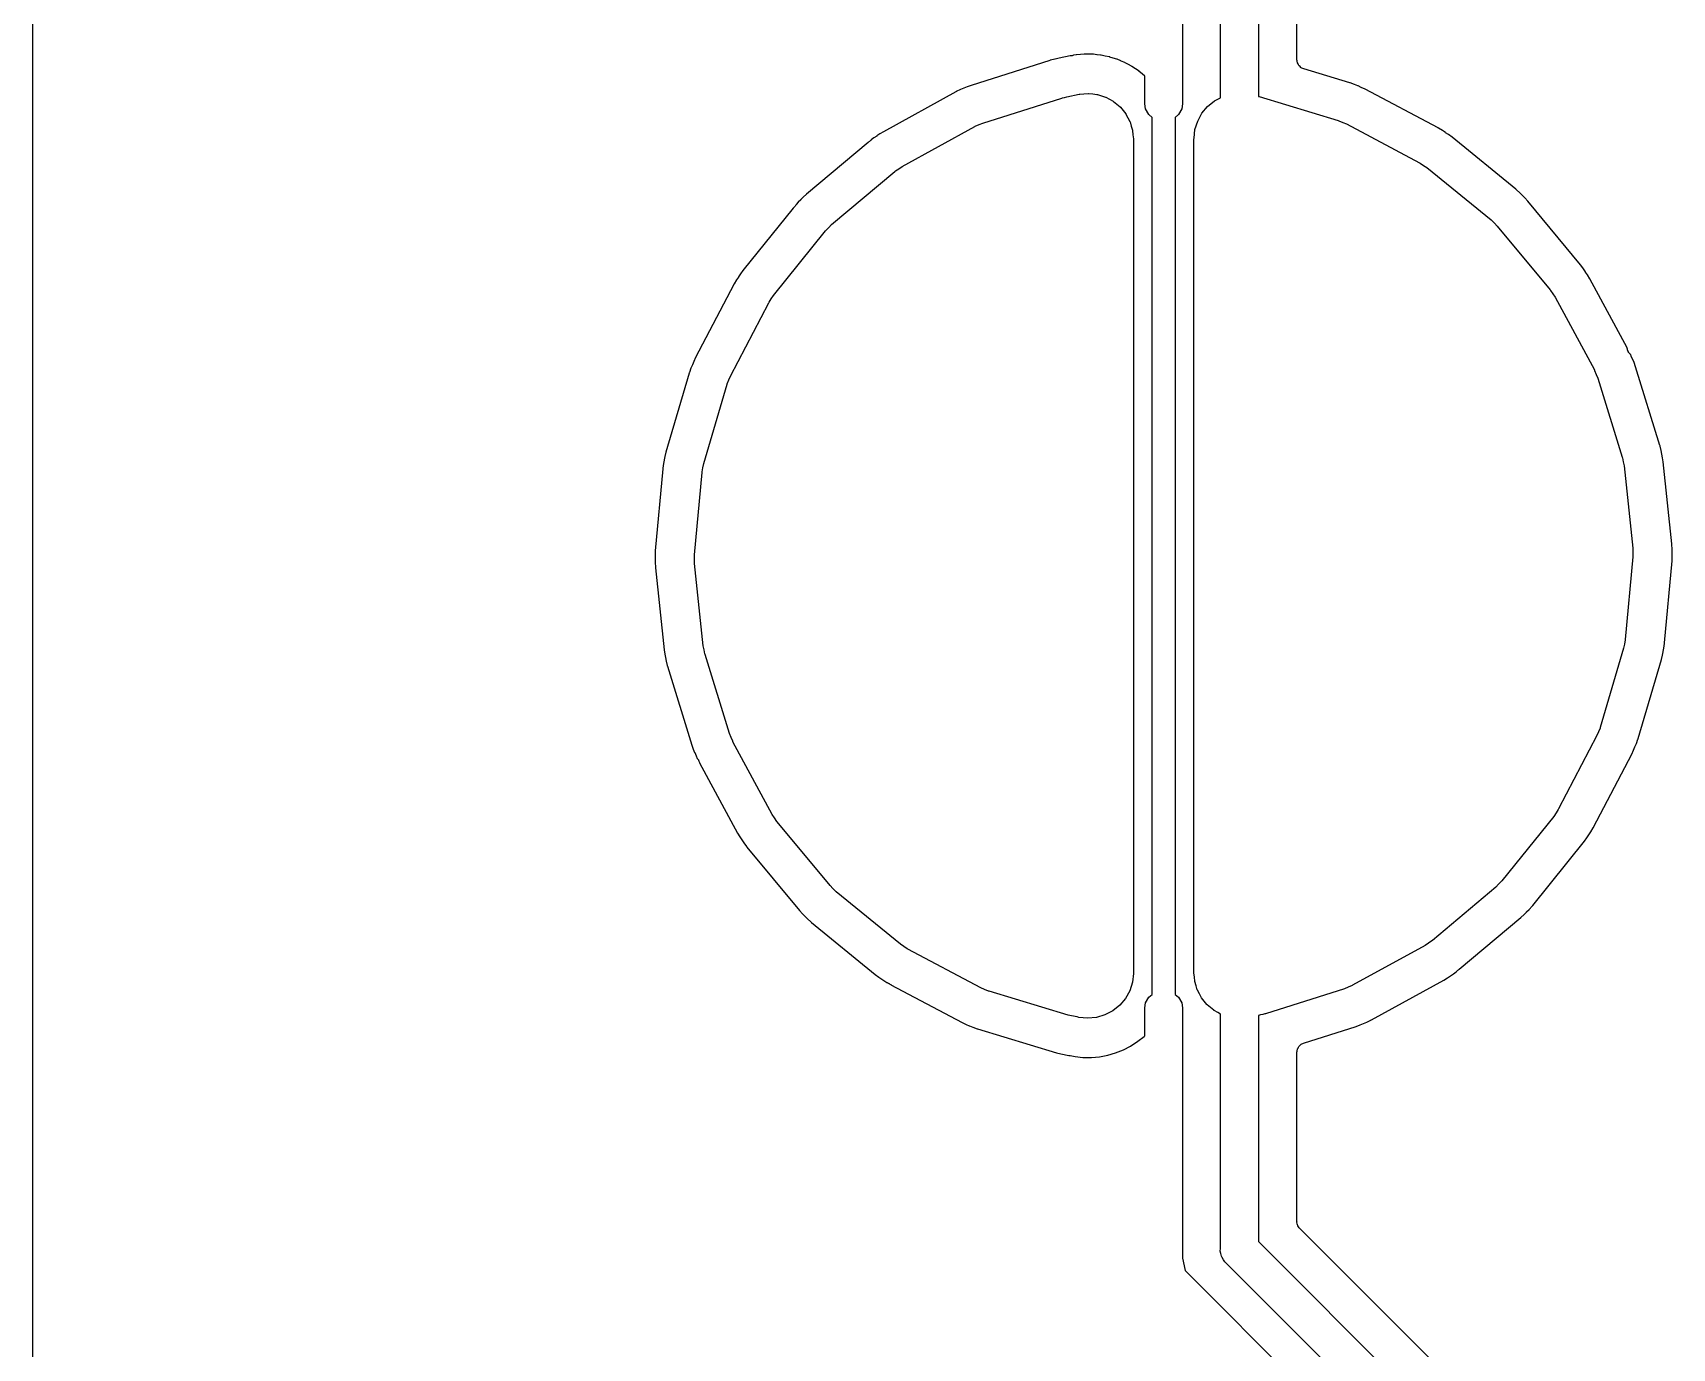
# Model space of a CAD drawing. Extents: x 40 to 174, y -137 to -40.
# Drawn here: x 39.58 to 61.21, y -79.5 to -62.15 of the extents above; entities that cross this region are included whole.
import ezdxf

# ---------------------------------------------------------------- set-up
doc = ezdxf.new("R2010")
doc.units = 0
doc.header["$MEASUREMENT"] = 0
doc.layers.add('BLACK', color=7, linetype='CONTINUOUS')

msp = doc.modelspace()

# ---------------------------------------------------------------- linework, layer by layer
at = {"layer": 'BLACK', "linetype": 'CONTINUOUS'}
for p, q in [((39.583, -136.54), (39.583, -39.66)), ((55.25, -63.0069), (55.25, -61.1036)), ((55.75, -61.0109), (55.75, -62.9901)), ((56.258, -62.5045), (56.258, -61.0872)), ((54.75, -61.3859), (54.75, -63.0869)), ((53.0682, -62.496), (53.0655, -62.4966)), ((53.0684, -62.4959), (53.0682, -62.496)), ((53.0687, -62.4959), (53.0684, -62.4959)), ((53.1236, -62.4822), (53.0687, -62.4959)), ((53.266, -62.4541), (53.1236, -62.4822)), ((53.2689, -62.4546), (53.266, -62.4541)), ((53.2799, -62.4525), (53.2689, -62.4546)), ((53.2911, -62.4523), (53.2799, -62.4525)), ((53.2914, -62.4523), (53.2911, -62.4523)), ((53.3017, -62.4484), (53.2914, -62.4523)), ((53.3122, -62.4464), (53.3017, -62.4484)), ((53.3125, -62.4463), (53.3122, -62.4464)), ((53.3122, -62.4464), (53.3122, -62.4464)), ((53.3126, -62.4463), (53.3125, -62.4463)), ((53.3459, -62.4417), (53.3126, -62.4463)), ((53.3461, -62.4417), (53.3459, -62.4417)), ((53.3462, -62.4417), (53.3461, -62.4417)), ((53.3523, -62.4408), (53.3462, -62.4417)), ((53.4026, -62.4367), (53.3523, -62.4408)), ((53.403, -62.4365), (53.4026, -62.4367)), ((53.4035, -62.4366), (53.403, -62.4365)), ((53.4508, -62.4323), (53.4035, -62.4366)), ((53.4521, -62.4323), (53.4508, -62.4323)), ((53.4536, -62.432), (53.4521, -62.4323)), ((53.4554, -62.4319), (53.4536, -62.432)), ((53.5115, -62.4327), (53.4554, -62.4319)), ((53.512, -62.4326), (53.5115, -62.4327)), ((53.5125, -62.4327), (53.512, -62.4326)), ((53.5689, -62.4331), (53.5125, -62.4327)), ((53.5706, -62.4333), (53.5689, -62.4331)), ((53.5722, -62.4336), (53.5706, -62.4333)), ((53.5734, -62.4336), (53.5722, -62.4336)), ((53.6206, -62.4389), (53.5734, -62.4336)), ((53.6211, -62.4389), (53.6206, -62.4389)), ((53.6216, -62.439), (53.6211, -62.4389)), ((53.6689, -62.444), (53.6216, -62.439)), ((53.6701, -62.4443), (53.6689, -62.444)), ((53.6716, -62.4443), (53.6701, -62.4443)), ((53.6734, -62.4445), (53.6716, -62.4443)), ((53.7287, -62.4563), (53.6734, -62.4445)), ((53.7292, -62.4563), (53.7287, -62.4563)), ((53.7296, -62.4565), (53.7292, -62.4563)), ((53.7845, -62.4678), (53.7296, -62.4565)), ((53.7863, -62.4683), (53.7845, -62.4678)), ((53.7877, -62.4689), (53.7863, -62.4683)), ((53.7889, -62.4691), (53.7877, -62.4689)), ((53.8341, -62.4835), (53.7889, -62.4691)), ((53.8346, -62.4836), (53.8341, -62.4835)), ((53.8351, -62.4838), (53.8346, -62.4836)), ((53.8805, -62.4979), (53.8351, -62.4838)), ((52.9982, -62.5142), (51.9614, -62.8432)), ((53.0022, -62.5129), (52.9982, -62.5142)), ((53.0067, -62.5115), (53.0022, -62.5129)), ((53.0654, -62.4967), (53.0067, -62.5115)), ((53.0655, -62.4966), (53.0654, -62.4967)), ((53.8816, -62.4984), (53.8805, -62.4979)), ((53.8832, -62.4987), (53.8816, -62.4984)), ((53.8849, -62.4992), (53.8832, -62.4987)), ((53.9366, -62.5215), (53.8849, -62.4992)), ((53.9371, -62.5216), (53.9366, -62.5215)), ((53.9375, -62.5219), (53.9371, -62.5216)), ((53.9893, -62.5436), (53.9375, -62.5219)), ((53.9909, -62.5445), (53.9893, -62.5436)), ((53.9922, -62.5454), (53.9909, -62.5445)), ((53.9933, -62.5458), (53.9922, -62.5454)), ((54.035, -62.5688), (53.9933, -62.5458)), ((54.0355, -62.569), (54.035, -62.5688)), ((54.0359, -62.5693), (54.0355, -62.569)), ((54.0776, -62.5918), (54.0359, -62.5693)), ((54.0785, -62.5925), (54.0776, -62.5918)), ((54.0799, -62.5931), (54.0785, -62.5925)), ((54.0816, -62.594), (54.0799, -62.5931)), ((54.1279, -62.6258), (54.0816, -62.594)), ((54.1284, -62.626), (54.1279, -62.6258)), ((54.1287, -62.6263), (54.1284, -62.626)), ((54.1755, -62.6579), (54.1287, -62.6263)), ((54.177, -62.6591), (54.1755, -62.6579)), ((54.178, -62.6601), (54.177, -62.6591)), ((54.179, -62.6608), (54.178, -62.6601)), ((54.2153, -62.6913), (54.179, -62.6608)), ((54.2157, -62.6915), (54.2153, -62.6913)), ((54.216, -62.6919), (54.2157, -62.6915)), ((54.25, -62.72), (54.216, -62.6919)), ((56.2605, -62.5189), (56.258, -62.5045)), ((56.2614, -62.5335), (56.2605, -62.5189)), ((56.2643, -62.5405), (56.2614, -62.5335)), ((56.2657, -62.548), (56.2643, -62.5405)), ((56.273, -62.5606), (56.2657, -62.548)), ((56.2787, -62.5741), (56.273, -62.5606)), ((56.2839, -62.5796), (56.2787, -62.5741)), ((56.2877, -62.5862), (56.2839, -62.5796)), ((56.2989, -62.5956), (56.2877, -62.5862)), ((56.3089, -62.6062), (56.2989, -62.5956)), ((56.3157, -62.6097), (56.3089, -62.6062)), ((56.3215, -62.6145), (56.3157, -62.6097)), ((56.3352, -62.6195), (56.3215, -62.6145)), ((56.3483, -62.6261), (56.3352, -62.6195)), ((56.9535, -62.8088), (56.3483, -62.6261)), ((51.7609, -62.9284), (51.7574, -62.9303)), ((51.7651, -62.9261), (51.7609, -62.9284)), ((51.8203, -62.8999), (51.7651, -62.9261)), ((51.8634, -62.8821), (51.8203, -62.8999)), ((51.8642, -62.8817), (51.8634, -62.8821)), ((51.8651, -62.8814), (51.8642, -62.8817)), ((51.908, -62.8631), (51.8651, -62.8814)), ((51.9614, -62.8432), (51.908, -62.8631)), ((54.25, -63.0869), (54.25, -62.72)), ((56.9572, -62.8099), (56.9535, -62.8088)), ((56.9618, -62.8113), (56.9572, -62.8099)), ((57.0192, -62.8325), (56.9618, -62.8113)), ((57.0621, -62.8508), (57.0192, -62.8325)), ((57.063, -62.851), (57.0621, -62.8508)), ((57.0637, -62.8515), (57.063, -62.851)), ((57.1069, -62.8693), (57.0637, -62.8515)), ((57.1585, -62.8936), (57.1069, -62.8693)), ((58.119, -63.4042), (57.1585, -62.8936)), ((51.7574, -62.9303), (50.8042, -63.4544)), ((52.1159, -63.3402), (53.1558, -63.0102)), ((53.1558, -63.0102), (53.1638, -63.0077)), ((53.1638, -63.0077), (53.1929, -63.002)), ((53.1929, -63.002), (53.2212, -62.9934)), ((53.2212, -62.9934), (53.3839, -62.9613)), ((53.3839, -62.9613), (53.3874, -62.9607)), ((53.3874, -62.9607), (53.3876, -62.9606)), ((53.3876, -62.9606), (53.3877, -62.9606)), ((53.3877, -62.9606), (53.3922, -62.9598)), ((53.3922, -62.9598), (53.4483, -62.9551)), ((53.4483, -62.9551), (53.5042, -62.95)), ((53.5042, -62.95), (53.5065, -62.9503)), ((53.5065, -62.9503), (53.5088, -62.9501)), ((53.5088, -62.9501), (53.5648, -62.9564)), ((53.5648, -62.9564), (53.6206, -62.9623)), ((53.6206, -62.9623), (53.6229, -62.9629)), ((53.6229, -62.9629), (53.6252, -62.9632)), ((53.6252, -62.9632), (53.6788, -62.9803)), ((53.6788, -62.9803), (53.7325, -62.9969)), ((53.7325, -62.9969), (53.7346, -62.998)), ((53.7346, -62.998), (53.7368, -62.9987)), ((53.7368, -62.9987), (53.786, -63.0258)), ((53.786, -63.0258), (53.8355, -63.0526)), ((53.8355, -63.0526), (53.8373, -63.0541)), ((53.8373, -63.0541), (53.8394, -63.0552)), ((53.8394, -63.0552), (53.8824, -63.0913)), ((53.8824, -63.0913), (53.9257, -63.1272)), ((53.9257, -63.1272), (53.9272, -63.129)), ((53.9272, -63.129), (53.929, -63.1305)), ((53.929, -63.1305), (53.9642, -63.1743)), ((54.2615, -63.1519), (54.25, -63.0869)), ((54.75, -63.0869), (54.7385, -63.1519)), ((55.0049, -63.211), (55.0802, -63.1213)), ((55.0802, -63.1213), (55.1715, -63.0479)), ((55.1715, -63.0479), (55.25, -63.0069)), ((55.75, -62.9901), (55.7587, -62.9918)), ((55.7587, -62.9918), (56.8032, -63.307)), ((52.0659, -63.3616), (52.1159, -63.3402)), ((53.9642, -63.1743), (53.9998, -63.218)), ((53.9998, -63.218), (54.0009, -63.22)), ((54.0009, -63.22), (54.0023, -63.2219)), ((54.0023, -63.2219), (54.0283, -63.2716)), ((54.0283, -63.2716), (54.0547, -63.3214)), ((54.0547, -63.3214), (54.0554, -63.3236)), ((54.0554, -63.3236), (54.0565, -63.3257)), ((54.0565, -63.3257), (54.0723, -63.3795)), ((54.3055, -63.2282), (54.2615, -63.1519)), ((54.35, -63.2656), (54.3055, -63.2282)), ((54.35, -69.0631), (54.35, -63.2656)), ((54.6945, -63.2282), (54.65, -63.2656)), ((54.65, -63.2656), (54.65, -74.8344)), ((54.7385, -63.1519), (54.6945, -63.2282)), ((54.9131, -63.4253), (54.9485, -63.3136)), ((54.9485, -63.3136), (55.0049, -63.211)), ((56.8032, -63.307), (56.8112, -63.3095)), ((56.8112, -63.3095), (56.8612, -63.331)), ((56.8612, -63.331), (56.9114, -63.3517)), ((56.9114, -63.3517), (57.8748, -63.8638)), ((50.6328, -63.5714), (50.6254, -63.58)), ((50.6416, -63.5641), (50.6328, -63.5714)), ((50.642, -63.5634), (50.6416, -63.5641)), ((50.6768, -63.5375), (50.642, -63.5634)), ((50.7156, -63.5117), (50.6768, -63.5375)), ((50.7163, -63.5111), (50.7156, -63.5117)), ((50.7171, -63.5107), (50.7163, -63.5111)), ((50.7556, -63.4843), (50.7171, -63.5107)), ((50.8042, -63.4544), (50.7556, -63.4843)), ((51.0523, -63.912), (52.0083, -63.3863)), ((52.0083, -63.3863), (52.0156, -63.3823)), ((52.0156, -63.3823), (52.0659, -63.3616)), ((54.0723, -63.3795), (54.0886, -63.4335)), ((54.0886, -63.4335), (54.0888, -63.4358)), ((54.0888, -63.4358), (54.0895, -63.438)), ((54.0895, -63.438), (54.0945, -63.4939)), ((54.0945, -63.4939), (54.1, -63.55)), ((54.1, -63.55), (54.1, -74.55)), ((54.9, -63.55), (54.9001, -63.5416)), ((54.9, -74.55), (54.9, -63.55)), ((54.9001, -63.5416), (54.9131, -63.4253)), ((58.1223, -63.406), (58.119, -63.4042)), ((58.1267, -63.4083), (58.1223, -63.406)), ((58.1789, -63.4402), (58.1267, -63.4083)), ((58.2173, -63.4665), (58.1789, -63.4402)), ((58.2181, -63.4669), (58.2173, -63.4665)), ((58.2188, -63.4675), (58.2181, -63.4669)), ((58.2577, -63.4933), (58.2188, -63.4675)), ((58.3036, -63.5272), (58.2577, -63.4933)), ((59.1467, -64.2146), (58.3036, -63.5272)), ((50.6017, -63.5958), (49.7877, -64.2789)), ((50.6049, -63.5946), (50.6017, -63.5958)), ((50.6129, -63.5879), (50.6049, -63.5946)), ((50.6219, -63.5828), (50.6129, -63.5879)), ((50.6254, -63.58), (50.6219, -63.5828)), ((50.1199, -64.6795), (50.9556, -63.9782)), ((50.9556, -63.9781), (50.9621, -63.9728)), ((50.9556, -63.9782), (50.9556, -63.9781)), ((50.9556, -63.9781), (50.9556, -63.9781)), ((50.9621, -63.9728), (51.0074, -63.9427)), ((51.0074, -63.9427), (51.0523, -63.912)), ((57.8748, -63.8638), (57.8822, -63.8678)), ((57.8822, -63.8678), (57.9271, -63.8985)), ((57.9271, -63.8985), (57.9723, -63.9286)), ((57.9723, -63.9286), (58.8179, -64.618)), ((59.1499, -64.2173), (59.1467, -64.2146)), ((59.1534, -64.2202), (59.1499, -64.2173)), ((59.1985, -64.2616), (59.1534, -64.2202)), ((49.6386, -64.4381), (49.6293, -64.4467)), ((49.6413, -64.4346), (49.6386, -64.4381)), ((49.6454, -64.4266), (49.6413, -64.4346)), ((49.6475, -64.4241), (49.6454, -64.4266)), ((49.6512, -64.4194), (49.6475, -64.4241)), ((49.6534, -64.4132), (49.6512, -64.4194)), ((49.6789, -64.3851), (49.6534, -64.4132)), ((49.7119, -64.3523), (49.6789, -64.3851)), ((49.7125, -64.3515), (49.7119, -64.3523)), ((49.7132, -64.351), (49.7125, -64.3515)), ((49.7459, -64.3176), (49.7132, -64.351)), ((49.7877, -64.2789), (49.7459, -64.3176)), ((59.2311, -64.2949), (59.1985, -64.2616)), ((59.2318, -64.2954), (59.2311, -64.2949)), ((59.2323, -64.2962), (59.2318, -64.2954)), ((59.2655, -64.329), (59.2323, -64.2962)), ((59.3039, -64.3712), (59.2655, -64.329)), ((59.9973, -65.2092), (59.3039, -64.3712)), ((49.6115, -64.463), (48.9508, -65.285)), ((49.6132, -64.4615), (49.6115, -64.463)), ((49.6214, -64.4565), (49.6132, -64.4615)), ((49.6293, -64.4467), (49.6214, -64.4565)), ((58.8179, -64.618), (58.8243, -64.6234)), ((58.8243, -64.6234), (58.8624, -64.6623)), ((49.3545, -65.6135), (50.038, -64.7632)), ((50.038, -64.7632), (50.0433, -64.7567)), ((50.038, -64.7632), (50.038, -64.7632)), ((50.038, -64.7632), (50.038, -64.7632)), ((50.0433, -64.7567), (50.0819, -64.7183)), ((50.0819, -64.7183), (50.1199, -64.6795)), ((58.8624, -64.6623), (58.901, -64.7006)), ((58.901, -64.7006), (59.5965, -65.5411)), ((48.9508, -65.285), (48.9172, -65.3312)), ((59.9998, -65.2122), (59.9973, -65.2092)), ((60.0029, -65.216), (59.9998, -65.2122)), ((60.0391, -65.2654), (60.0029, -65.216)), ((60.0646, -65.3044), (60.0391, -65.2654)), ((60.0652, -65.305), (60.0646, -65.3044)), ((60.0655, -65.3058), (60.0652, -65.305)), ((60.0917, -65.3446), (60.0655, -65.3058)), ((48.8291, -65.4704), (48.3252, -66.4346)), ((48.831, -65.4669), (48.8291, -65.4704)), ((48.8291, -65.4704), (48.8291, -65.4704)), ((48.8331, -65.4628), (48.831, -65.4669)), ((48.8646, -65.4104), (48.8331, -65.4628)), ((48.8907, -65.3717), (48.8646, -65.4104)), ((48.8911, -65.3709), (48.8907, -65.3717)), ((48.8917, -65.3703), (48.8911, -65.3709)), ((48.9172, -65.3312), (48.8917, -65.3703)), ((60.1212, -65.3934), (60.0917, -65.3446)), ((60.614, -66.3046), (60.1212, -65.3934)), ((48.785, -66.6784), (49.2903, -65.7115)), ((49.2903, -65.7115), (49.2943, -65.7041)), ((49.2943, -65.7041), (49.3247, -65.659)), ((49.3247, -65.659), (49.3545, -65.6135)), ((59.5965, -65.5411), (59.6018, -65.5476)), ((59.6018, -65.5476), (59.6316, -65.5932)), ((59.6316, -65.5932), (59.662, -65.6382)), ((59.662, -65.6382), (60.1809, -66.5979)), ((60.6138, -66.3079), (60.614, -66.3046)), ((60.6176, -66.3215), (60.6138, -66.3079)), ((60.6197, -66.3355), (60.6176, -66.3215)), ((60.6213, -66.3385), (60.6197, -66.3355)), ((60.6213, -66.3387), (60.6213, -66.3385)), ((60.6236, -66.343), (60.6213, -66.3387)), ((60.6257, -66.3504), (60.6236, -66.343)), ((60.6276, -66.3543), (60.6257, -66.3504)), ((60.6356, -66.3655), (60.6276, -66.3543)), ((60.642, -66.3776), (60.6356, -66.3655)), ((60.6483, -66.3833), (60.642, -66.3776)), ((60.6533, -66.3902), (60.6483, -66.3833)), ((48.265, -66.5742), (48.2443, -66.6318)), ((48.2831, -66.5313), (48.265, -66.5742)), ((48.2832, -66.5305), (48.2831, -66.5313)), ((48.2837, -66.5297), (48.2832, -66.5305)), ((48.3012, -66.4863), (48.2837, -66.5297)), ((48.3252, -66.4346), (48.3012, -66.4863)), ((60.1809, -66.5979), (60.181, -66.5979)), ((60.181, -66.5979), (60.181, -66.5979)), ((60.181, -66.5979), (60.1849, -66.6053)), ((60.66, -66.3948), (60.6533, -66.3902)), ((60.6687, -66.4134), (60.66, -66.3948)), ((60.6861, -66.4565), (60.6687, -66.4134)), ((60.6866, -66.4573), (60.6861, -66.4565)), ((60.6868, -66.4582), (60.6866, -66.4573)), ((60.7049, -66.5012), (60.6868, -66.4582)), ((60.7244, -66.5548), (60.7049, -66.5012)), ((61.0461, -67.5937), (60.7244, -66.5548)), ((48.2418, -66.6402), (47.9348, -67.6837)), ((48.243, -66.6362), (48.2418, -66.6402)), ((48.2443, -66.6318), (48.243, -66.6362)), ((48.4332, -67.8336), (48.7411, -66.787)), ((48.7411, -66.787), (48.7435, -66.7789)), ((48.7435, -66.7789), (48.7646, -66.7288)), ((48.7646, -66.7288), (48.785, -66.6784)), ((60.1849, -66.6053), (60.2053, -66.6557)), ((60.2053, -66.6557), (60.2263, -66.7058)), ((60.2263, -66.7058), (60.549, -67.748)), ((47.9348, -67.6837), (47.9213, -67.7392)), ((61.0473, -67.5978), (61.0461, -67.5937)), ((61.0487, -67.6024), (61.0473, -67.5978)), ((61.0633, -67.6617), (61.0487, -67.6024)), ((61.072, -67.7074), (61.0633, -67.6617)), ((47.8929, -67.9018), (47.7944, -68.9849)), ((47.8933, -67.8977), (47.8929, -67.9018)), ((47.8938, -67.8929), (47.8933, -67.8977)), ((47.9029, -67.8324), (47.8938, -67.8929)), ((47.9122, -67.7868), (47.9029, -67.8324)), ((47.9123, -67.7859), (47.9122, -67.7868)), ((47.9126, -67.7851), (47.9123, -67.7859)), ((47.9213, -67.7392), (47.9126, -67.7851)), ((48.412, -67.9403), (48.423, -67.887)), ((48.423, -67.887), (48.4332, -67.8336)), ((60.549, -67.748), (60.5515, -67.756)), ((60.5515, -67.756), (60.5617, -67.8094)), ((60.5617, -67.8094), (60.5726, -67.8627)), ((60.5726, -67.8627), (60.6867, -68.9477)), ((61.0724, -67.7083), (61.072, -67.7074)), ((61.0724, -67.7092), (61.0724, -67.7083)), ((61.0818, -67.755), (61.0724, -67.7092)), ((61.0905, -67.8114), (61.0818, -67.755)), ((61.2043, -68.8931), (61.0905, -67.8114)), ((48.3124, -69.0352), (48.4112, -67.9486)), ((48.4112, -67.9486), (48.412, -67.9403)), ((60.6867, -68.9477), (60.6876, -68.9561)), ((60.6876, -68.9561), (60.6872, -69.0105)), ((61.2047, -68.8971), (61.2043, -68.8931)), ((61.2052, -68.9019), (61.2047, -68.8971)), ((61.208, -68.963), (61.2052, -68.9019)), ((61.2076, -69.0096), (61.208, -68.963)), ((47.7944, -68.9849), (47.792, -69.0419)), ((47.792, -69.0419), (47.7924, -69.0886)), ((47.7924, -69.0904), (47.792, -69.137)), ((47.792, -69.137), (47.7948, -69.1981)), ((47.7924, -69.0886), (47.7922, -69.0895)), ((47.7922, -69.0895), (47.7924, -69.0904)), ((47.7948, -69.1981), (47.7953, -69.2029)), ((48.3128, -69.0895), (48.3124, -69.0352)), ((48.3124, -69.1439), (48.3128, -69.0895)), ((48.3133, -69.1523), (48.3124, -69.1439)), ((48.4274, -70.2373), (48.3133, -69.1523)), ((54.35, -74.8344), (54.35, -69.0631)), ((54.35, -69.0631), (54.35, -69.0631)), ((60.6876, -69.0648), (60.5888, -70.1514)), ((60.6872, -69.0105), (60.6876, -69.0648)), ((61.1071, -70.1981), (61.2056, -69.1151)), ((61.2056, -69.1151), (61.208, -69.0581)), ((61.2078, -69.0104), (61.2076, -69.0096)), ((61.2076, -69.0113), (61.2078, -69.0104)), ((61.208, -69.0581), (61.2076, -69.0113)), ((47.7953, -69.2029), (47.7957, -69.2069)), ((47.7957, -69.2069), (47.9095, -70.2886)), ((48.4383, -70.2906), (48.4274, -70.2373)), ((60.5668, -70.2664), (60.2589, -71.313)), ((60.577, -70.213), (60.5668, -70.2664)), ((60.588, -70.1597), (60.577, -70.213)), ((60.5888, -70.1514), (60.588, -70.1597)), ((61.0878, -70.3132), (61.0971, -70.2676)), ((61.0971, -70.2676), (61.1062, -70.2071)), ((61.1062, -70.2071), (61.1067, -70.2023)), ((61.1067, -70.2023), (61.1071, -70.1981)), ((47.9095, -70.2886), (47.9182, -70.345)), ((47.9182, -70.345), (47.9276, -70.3909)), ((47.9276, -70.3909), (47.9277, -70.3918)), ((47.9277, -70.3918), (47.928, -70.3926)), ((47.928, -70.3926), (47.9367, -70.4383)), ((47.9367, -70.4383), (47.9513, -70.4976)), ((48.4485, -70.344), (48.4383, -70.2906)), ((48.451, -70.352), (48.4485, -70.344)), ((48.7737, -71.3942), (48.451, -70.352)), ((60.7582, -71.4598), (61.0652, -70.4163)), ((61.0652, -70.4163), (61.0787, -70.3608)), ((61.0787, -70.3608), (61.0874, -70.3149)), ((61.0874, -70.3149), (61.0877, -70.3141)), ((61.0877, -70.3141), (61.0878, -70.3132)), ((47.9513, -70.4976), (47.9526, -70.502)), ((47.9526, -70.502), (47.9539, -70.5063)), ((47.9539, -70.5063), (48.2756, -71.5452)), ((60.2565, -71.3211), (60.2354, -71.3712)), ((60.2589, -71.313), (60.2565, -71.3211)), ((48.2756, -71.5452), (48.2951, -71.5988)), ((48.7947, -71.4443), (48.7737, -71.3942)), ((48.8151, -71.4947), (48.7947, -71.4443)), ((48.819, -71.5021), (48.8151, -71.4947)), ((49.338, -72.4618), (48.819, -71.5021)), ((48.819, -71.5021), (48.819, -71.5021)), ((48.819, -71.5021), (48.819, -71.5021)), ((60.215, -71.4216), (59.7097, -72.3885)), ((60.2354, -71.3712), (60.215, -71.4216)), ((60.6988, -71.6137), (60.7163, -71.5703)), ((60.7163, -71.5703), (60.7167, -71.5696)), ((60.7167, -71.5696), (60.7169, -71.5687)), ((60.7169, -71.5687), (60.735, -71.5258)), ((60.735, -71.5258), (60.7557, -71.4682)), ((60.7557, -71.4682), (60.7571, -71.4636)), ((60.7571, -71.4636), (60.7582, -71.4598)), ((48.2951, -71.5988), (48.3132, -71.6419)), ((48.3132, -71.6419), (48.3134, -71.6427)), ((48.3134, -71.6427), (48.3139, -71.6435)), ((48.3139, -71.6435), (48.3313, -71.6866)), ((48.3313, -71.6866), (48.3474, -71.721)), ((48.3474, -71.721), (48.3523, -71.7254)), ((48.3523, -71.7254), (48.3568, -71.734)), ((48.3568, -71.734), (48.3629, -71.7414)), ((48.3629, -71.7414), (48.3651, -71.7453)), ((48.3651, -71.7453), (48.3691, -71.7567)), ((48.3691, -71.7567), (48.3749, -71.7674)), ((48.3749, -71.7674), (48.3764, -71.7774)), ((48.3764, -71.7774), (48.3766, -71.7781)), ((48.3766, -71.7781), (48.8788, -72.7066)), ((60.171, -72.6293), (60.6748, -71.6654)), ((60.6748, -71.6654), (60.6988, -71.6137)), ((59.6753, -72.441), (59.6455, -72.4865)), ((59.7057, -72.3959), (59.6753, -72.441)), ((59.7097, -72.3885), (59.7057, -72.3959)), ((49.3684, -72.5068), (49.338, -72.4618)), ((49.3982, -72.5524), (49.3684, -72.5068)), ((49.4035, -72.5589), (49.3982, -72.5524)), ((50.099, -73.3994), (49.4035, -72.5589)), ((59.6455, -72.4865), (58.962, -73.3368)), ((60.1354, -72.6897), (60.1668, -72.6373)), ((60.1668, -72.6373), (60.169, -72.6331)), ((60.169, -72.6331), (60.171, -72.6293)), ((48.8788, -72.7066), (48.9083, -72.7554)), ((48.9083, -72.7554), (48.9344, -72.7941)), ((48.9344, -72.7941), (48.9348, -72.795)), ((48.9348, -72.795), (48.9354, -72.7956)), ((48.9354, -72.7956), (48.9609, -72.8346)), ((48.9609, -72.8346), (48.9971, -72.884)), ((59.3677, -73.6627), (60.0492, -72.815)), ((60.0492, -72.815), (60.0828, -72.7688)), ((60.0828, -72.7688), (60.1083, -72.7297)), ((60.1083, -72.7297), (60.1089, -72.7291)), ((60.1089, -72.7291), (60.1093, -72.7283)), ((60.1093, -72.7283), (60.1354, -72.6897)), ((48.9971, -72.884), (49, -72.8875)), ((49, -72.8875), (49.0028, -72.891)), ((49.0028, -72.891), (49.6961, -73.7288)), ((50.1376, -73.4377), (50.099, -73.3994)), ((50.1757, -73.4766), (50.1376, -73.4377)), ((50.1821, -73.482), (50.1757, -73.4766)), ((51.0277, -74.1714), (50.1821, -73.482)), ((58.8801, -73.4205), (58.0444, -74.1218)), ((58.9181, -73.3816), (58.8801, -73.4205)), ((58.9567, -73.3433), (58.9181, -73.3816)), ((58.962, -73.3368), (58.9567, -73.3433)), ((49.6961, -73.7288), (49.7345, -73.771)), ((59.288, -73.7477), (59.3211, -73.7149)), ((59.3211, -73.7149), (59.3621, -73.6696)), ((59.3621, -73.6696), (59.3651, -73.666)), ((59.3651, -73.666), (59.3677, -73.6627)), ((49.7345, -73.771), (49.7677, -73.8038)), ((49.7677, -73.8038), (49.7682, -73.8046)), ((49.7682, -73.8046), (49.7689, -73.8051)), ((49.7689, -73.8051), (49.8015, -73.8384)), ((49.8015, -73.8384), (49.8466, -73.8798)), ((49.8466, -73.8798), (49.8502, -73.8828)), ((49.8502, -73.8828), (49.8535, -73.8855)), ((49.8535, -73.8855), (50.6964, -74.5728)), ((58.3983, -74.5042), (59.2123, -73.8211)), ((59.2123, -73.8211), (59.2541, -73.7824)), ((59.2541, -73.7824), (59.2868, -73.749)), ((59.2868, -73.749), (59.2875, -73.7485)), ((59.2875, -73.7485), (59.288, -73.7477)), ((51.0729, -74.2015), (51.0277, -74.1714)), ((57.9926, -74.1573), (57.9477, -74.188)), ((58.0379, -74.1272), (57.9926, -74.1573)), ((58.0444, -74.1219), (58.0379, -74.1272)), ((58.0444, -74.1218), (58.0444, -74.1219)), ((58.0444, -74.1219), (58.0444, -74.1219)), ((51.1178, -74.2322), (51.0729, -74.2015)), ((51.1252, -74.2362), (51.1178, -74.2322)), ((52.0886, -74.7483), (51.1252, -74.2362)), ((51.1252, -74.2362), (51.1252, -74.2362)), ((51.1252, -74.2362), (51.1252, -74.2362)), ((57.9477, -74.188), (56.9917, -74.7137)), ((50.6964, -74.5728), (50.7423, -74.6067)), ((54.0999, -74.5584), (54.0869, -74.6747)), ((54.1, -74.55), (54.0999, -74.5584)), ((54.9055, -74.606), (54.9, -74.55)), ((54.9105, -74.662), (54.9055, -74.606)), ((58.2444, -74.6157), (58.2829, -74.5893)), ((58.2829, -74.5893), (58.2837, -74.5889)), ((58.2837, -74.5889), (58.2844, -74.5883)), ((58.2844, -74.5883), (58.3232, -74.5625)), ((58.3232, -74.5625), (58.358, -74.5366)), ((58.358, -74.5366), (58.3584, -74.5359)), ((58.3584, -74.5359), (58.3672, -74.5286)), ((58.3672, -74.5286), (58.3746, -74.52)), ((58.3746, -74.52), (58.3781, -74.5172)), ((58.3781, -74.5172), (58.3871, -74.5121)), ((58.3871, -74.5121), (58.3951, -74.5054)), ((58.3951, -74.5054), (58.3983, -74.5042)), ((50.7423, -74.6067), (50.7812, -74.6325)), ((50.7812, -74.6325), (50.7818, -74.6331)), ((50.7818, -74.6331), (50.7827, -74.6335)), ((50.7827, -74.6335), (50.8211, -74.6598)), ((50.8211, -74.6598), (50.8484, -74.6765)), ((50.8484, -74.6765), (50.8502, -74.678)), ((50.8502, -74.678), (50.8524, -74.6789)), ((50.8524, -74.6789), (50.8592, -74.6831)), ((50.8592, -74.6831), (50.8619, -74.6845)), ((50.8619, -74.6845), (50.8619, -74.6845)), ((50.8619, -74.6845), (50.8667, -74.6871)), ((50.8667, -74.6871), (50.8749, -74.6895)), ((50.8749, -74.6895), (50.8789, -74.6914)), ((50.8789, -74.6914), (50.8894, -74.6991)), ((50.8894, -74.6991), (50.9009, -74.7052)), ((50.9009, -74.7052), (50.9028, -74.7074)), ((50.9028, -74.7074), (51.8415, -75.2064)), ((52.1388, -74.769), (52.0886, -74.7483)), ((52.1888, -74.7905), (52.1388, -74.769)), ((52.1968, -74.793), (52.1888, -74.7905)), ((53.2413, -75.1082), (52.1968, -74.793)), ((54.0515, -74.7864), (53.9951, -74.889)), ((54.0869, -74.6747), (54.0515, -74.7864)), ((54.9112, -74.6642), (54.9105, -74.662)), ((54.9114, -74.6665), (54.9112, -74.6642)), ((54.9277, -74.7204), (54.9114, -74.6665)), ((54.9435, -74.7743), (54.9277, -74.7204)), ((54.9446, -74.7764), (54.9435, -74.7743)), ((54.9453, -74.7786), (54.9446, -74.7764)), ((54.9717, -74.8283), (54.9453, -74.7786)), ((56.8841, -74.7598), (55.8442, -75.0898)), ((56.9341, -74.7384), (56.8841, -74.7598)), ((56.9844, -74.7177), (56.9341, -74.7384)), ((56.9917, -74.7137), (56.9844, -74.7177)), ((57.2427, -75.1696), (58.1958, -74.6456)), ((58.1958, -74.6456), (58.2444, -74.6157)), ((53.9198, -74.9787), (53.8285, -75.0521)), ((53.9951, -74.889), (53.9198, -74.9787)), ((54.25, -75.0131), (54.2615, -74.9481)), ((54.25, -75.3794), (54.25, -75.0131)), ((54.2615, -74.9481), (54.3055, -74.8718)), ((54.3055, -74.8718), (54.35, -74.8344)), ((54.65, -74.8344), (54.6945, -74.8718)), ((54.6945, -74.8718), (54.7385, -74.9481)), ((54.7385, -74.9481), (54.75, -75.0131)), ((54.75, -75.0131), (54.75, -78.3149)), ((54.9977, -74.8781), (54.9717, -74.8283)), ((54.9991, -74.88), (54.9977, -74.8781)), ((55.0002, -74.882), (54.9991, -74.88)), ((55.0358, -74.9256), (55.0002, -74.882)), ((55.071, -74.9695), (55.0358, -74.9256)), ((55.0728, -74.971), (55.071, -74.9695)), ((55.0743, -74.9728), (55.0728, -74.971)), ((55.1176, -75.0086), (55.0743, -74.9728)), ((55.1606, -75.0448), (55.1176, -75.0086)), ((51.8415, -75.2064), (51.8931, -75.2307)), ((51.8931, -75.2307), (51.9363, -75.2485)), ((51.9363, -75.2485), (51.937, -75.249)), ((51.937, -75.249), (51.9379, -75.2492)), ((51.9379, -75.2492), (51.9808, -75.2675)), ((53.3562, -75.1309), (53.2413, -75.1082)), ((53.3574, -75.1309), (53.3562, -75.1309)), ((53.3794, -75.1377), (53.3574, -75.1309)), ((53.4958, -75.15), (53.3794, -75.1377)), ((53.6124, -75.1394), (53.4958, -75.15)), ((53.7248, -75.1063), (53.6124, -75.1394)), ((53.8285, -75.0521), (53.7248, -75.1063)), ((55.1627, -75.0459), (55.1606, -75.0448)), ((55.1645, -75.0474), (55.1627, -75.0459)), ((55.214, -75.0742), (55.1645, -75.0474)), ((55.25, -75.094), (55.214, -75.0742)), ((55.25, -78.1891), (55.25, -75.094)), ((55.7788, -75.1066), (55.75, -75.1123)), ((55.75, -75.1123), (55.75, -78.0964)), ((55.8071, -75.098), (55.7788, -75.1066)), ((55.8362, -75.0923), (55.8071, -75.098)), ((55.8442, -75.0898), (55.8362, -75.0923)), ((57.0386, -75.2568), (57.092, -75.2369)), ((57.092, -75.2369), (57.1349, -75.2186)), ((57.1349, -75.2186), (57.1358, -75.2184)), ((57.1358, -75.2184), (57.1366, -75.2179)), ((57.1366, -75.2179), (57.1797, -75.2001)), ((57.1797, -75.2001), (57.2348, -75.1739)), ((57.2348, -75.1739), (57.239, -75.1716)), ((57.239, -75.1716), (57.2427, -75.1696)), ((51.9808, -75.2675), (52.0382, -75.2887)), ((52.0382, -75.2887), (52.0428, -75.2901)), ((52.0428, -75.2901), (52.0464, -75.2912)), ((52.0464, -75.2912), (53.088, -75.6056)), ((54.0641, -75.5162), (54.1595, -75.4538)), ((54.1595, -75.4538), (54.2411, -75.3882)), ((54.2411, -75.3882), (54.25, -75.3794)), ((56.3466, -75.4764), (57.0386, -75.2568)), ((53.088, -75.6056), (53.1433, -75.6193)), ((53.1433, -75.6193), (53.249, -75.6403)), ((53.249, -75.6403), (53.253, -75.6407)), ((53.253, -75.6407), (53.2595, -75.6425)), ((53.2595, -75.6425), (53.2662, -75.6427)), ((53.2662, -75.6427), (53.3311, -75.656)), ((53.3311, -75.656), (53.4352, -75.6669)), ((53.4352, -75.6669), (53.5492, -75.6677)), ((53.5492, -75.6677), (53.6534, -75.6582)), ((53.6534, -75.6582), (53.7653, -75.6369)), ((53.7653, -75.6369), (53.8658, -75.6073)), ((53.8658, -75.6073), (53.9714, -75.5646)), ((53.9714, -75.5646), (54.0641, -75.5162)), ((56.258, -75.5975), (56.2604, -75.5839)), ((56.258, -77.8334), (56.258, -75.5975)), ((56.2604, -75.5839), (56.261, -75.5702)), ((56.261, -75.5702), (56.2642, -75.5624)), ((56.2642, -75.5624), (56.2657, -75.554)), ((56.2657, -75.554), (56.2725, -75.5421)), ((56.2725, -75.5421), (56.2778, -75.5294)), ((56.2778, -75.5294), (56.2835, -75.5232)), ((56.2835, -75.5232), (56.2877, -75.5158)), ((56.2877, -75.5158), (56.2982, -75.507)), ((56.2982, -75.507), (56.3075, -75.4968)), ((56.3075, -75.4968), (56.315, -75.4929)), ((56.315, -75.4929), (56.3215, -75.4875)), ((56.3215, -75.4875), (56.3344, -75.4828)), ((56.3344, -75.4828), (56.3466, -75.4764)), ((56.259, -77.8389), (56.258, -77.8334)), ((56.2585, -77.8445), (56.259, -77.8389)), ((56.2628, -77.8605), (56.2585, -77.8445)), ((56.2657, -77.8769), (56.2628, -77.8605)), ((56.2685, -77.8817), (56.2657, -77.8769)), ((56.2699, -77.8871), (56.2685, -77.8817)), ((56.2794, -77.9007), (56.2699, -77.8871)), ((56.2877, -77.9151), (56.2794, -77.9007)), ((56.292, -77.9186), (56.2877, -77.9151)), ((56.2952, -77.9232), (56.292, -77.9186)), ((58.2244, -79.8524), (56.2952, -77.9232)), ((55.2471, -78.2221), (55.25, -78.1891)), ((55.2557, -78.2542), (55.2471, -78.2221)), ((55.2615, -78.2868), (55.2557, -78.2542)), ((55.75, -78.0964), (57.9191, -80.2655)), ((54.75, -78.3149), (54.7827, -78.4791)), ((54.7827, -78.4791), (56.9191, -80.6155)), ((55.267, -78.2965), (55.2615, -78.2868)), ((55.2699, -78.3073), (55.267, -78.2965)), ((55.289, -78.3345), (55.2699, -78.3073)), ((55.3055, -78.3632), (55.289, -78.3345)), ((55.3309, -78.3845), (55.3055, -78.3632)), ((57.5, -80.5536), (55.3309, -78.3845))]:
    msp.add_line(p, q, dxfattribs=at)

doc.saveas('drawing.dxf')
